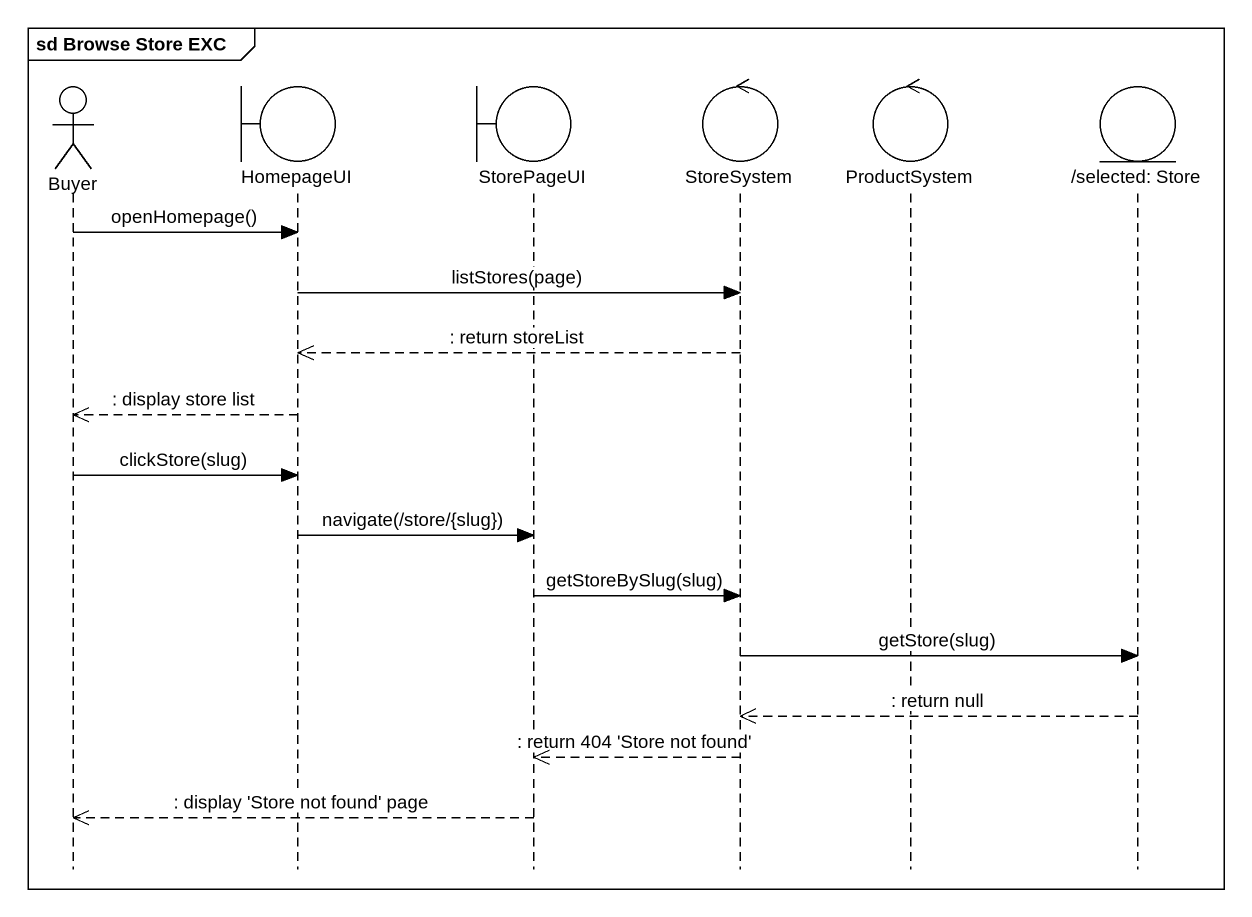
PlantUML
@startuml
mainframe sd Browse Store EXC
hide footbox
actor Buyer
boundary HomepageUI
boundary StorePageUI
control StoreSystem
control ProductSystem
entity "/selected: Store" as selected_Store

Buyer -> HomepageUI : openHomepage()
HomepageUI -> StoreSystem : listStores(page)
StoreSystem -->> HomepageUI : : return storeList
HomepageUI -->> Buyer : : display store list
Buyer -> HomepageUI : clickStore(slug)
HomepageUI -> StorePageUI : navigate(/store/{slug})
StorePageUI -> StoreSystem : getStoreBySlug(slug)
StoreSystem -> selected_Store : getStore(slug)
selected_Store -->> StoreSystem : : return null
StoreSystem -->> StorePageUI : : return 404 'Store not found'
StorePageUI -->> Buyer : : display 'Store not found' page
@enduml
